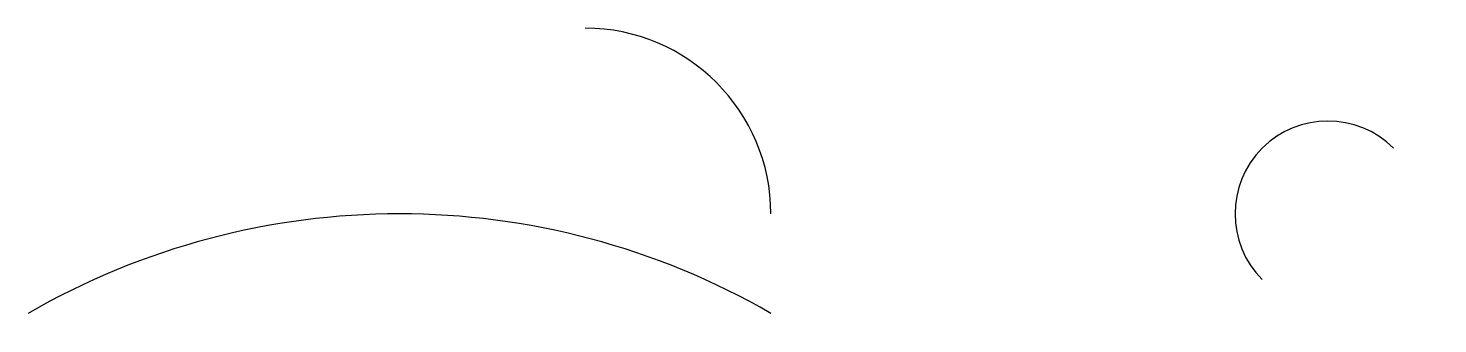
# Model space of a CAD drawing. Header units: metres. Extents: x -30 to 45.9, y -5.9 to 10.
import ezdxf

# ---------------------------------------------------------------- set-up
doc = ezdxf.new("R2010")
doc.units = ezdxf.units.M

# ---------------------------------------------------------------- blocks, each defined once
blk = doc.blocks.new('ARCDIM')
at = {"color": 3}
blk.add_arc((0, 0), 5, 0, 180, dxfattribs=at)

msp = doc.modelspace()

# ---------------------------------------------------------------- linework, layer by layer
at = {"color": 3}
for centre, radius, start, end in [((0, 0), 10, 0, 90), ((-10, -40), 40, 60, 120)]:
    msp.add_arc(centre, radius, start, end, dxfattribs=at)

# ---------------------------------------------------------------- block references
at = {"rotation": 45}
msp.add_blockref('ARCDIM', (40, 0), dxfattribs=at)

doc.saveas('drawing.dxf')
